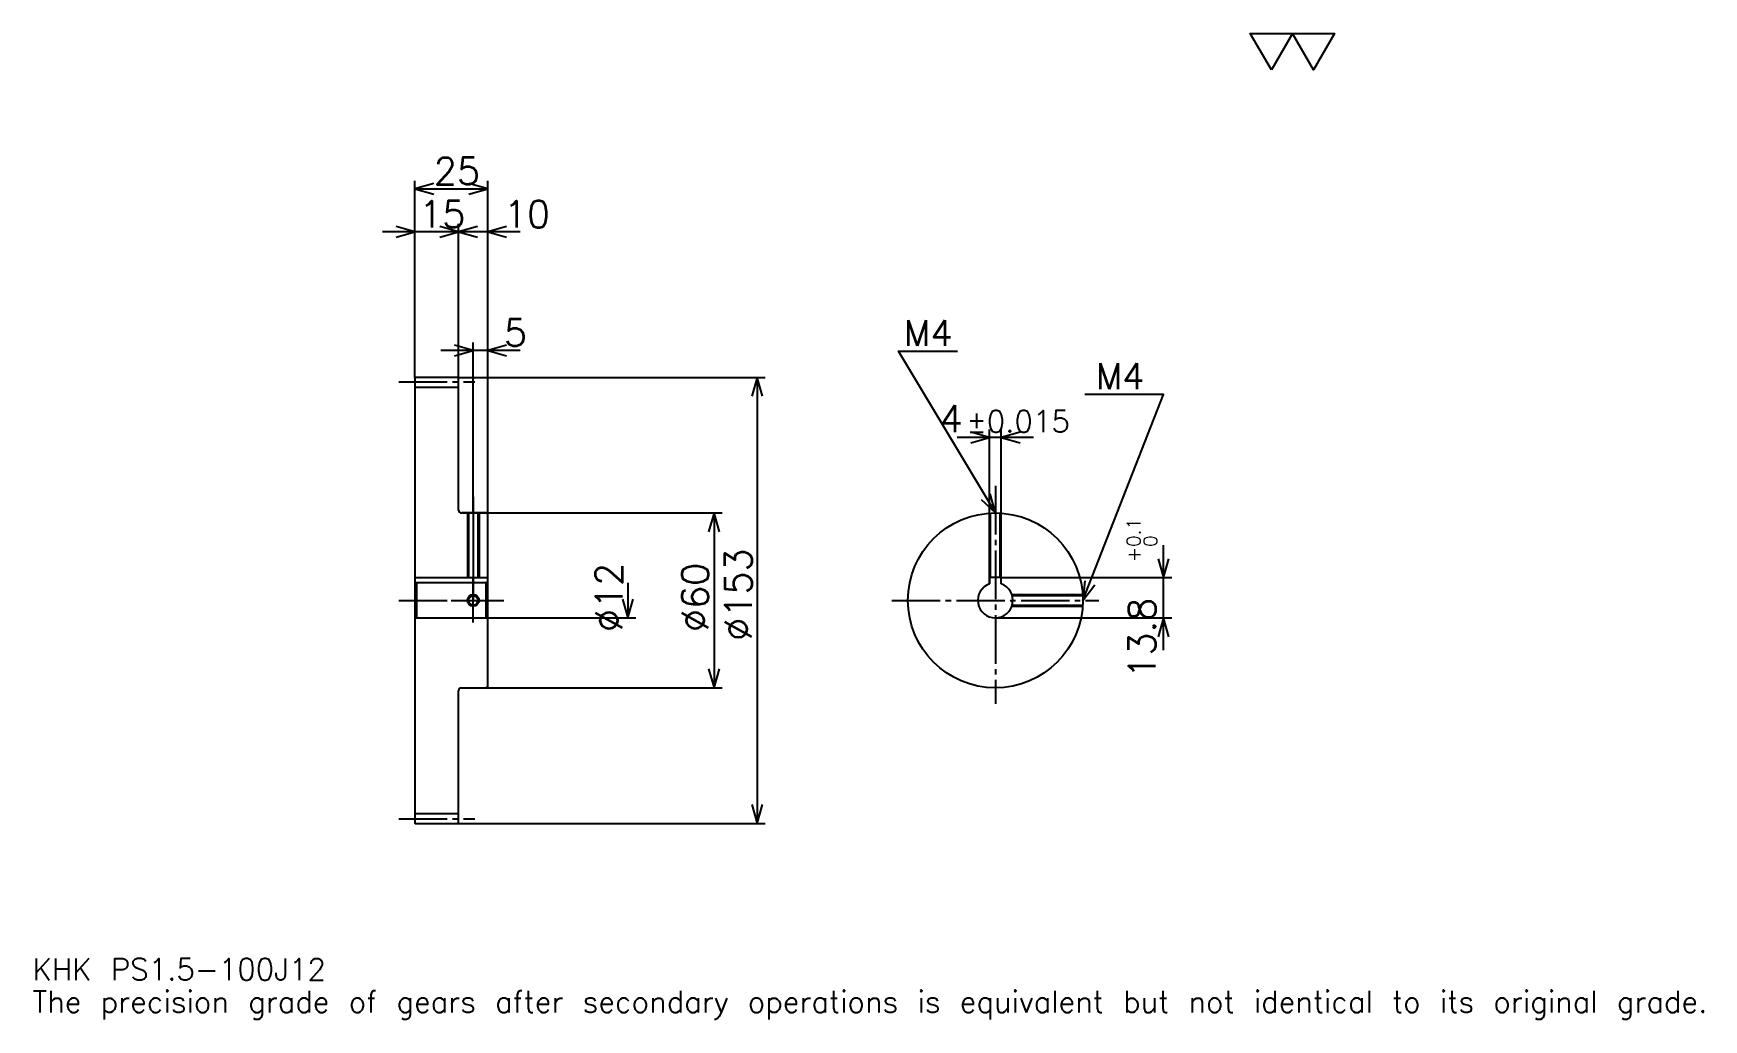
# Model space of a CAD drawing. Extents: x 19 to 592, y 7 to 345.
import ezdxf

# ---------------------------------------------------------------- set-up
doc = ezdxf.new("R2010")
doc.units = 0
doc.linetypes.add('DASHDOT', pattern=[22.173913, 16.630435, -1.847826, 1.847826, -1.847826])
doc.layers.get('0').update_dxf_attribs({"linetype": 'CONTINUOUS'})
doc.layers.add('DASHDOT', color=6, linetype='DASHDOT')
doc.styles.add('KANJI', font='TXT', dxfattribs={"bigfont": 'BIGFONT'})

msp = doc.modelspace()

# ---------------------------------------------------------------- linework, layer by layer
at = {"color": 5}
for p, q in [((149.67392, 227.097824), (149.67392, 294.543488)), ((174.67392, 227.097824), (174.67392, 294.543488)), ((149.67392, 291.771729), (174.67392, 291.771729)), ((175.76088, 276.989136), (138.58696, 276.989136)), ((185.76088, 276.989136), (153.58696, 276.989136)), ((164.67392, 227.097824), (164.67392, 279.760864)), ((185.76088, 236.336945), (158.58696, 236.336945)), ((169.67392, 227.097824), (169.67392, 239.108688)), ((149.67392, 226.997833), (149.67392, 227.097824)), ((164.573914, 227.097824), (174.67392, 227.097824)), ((164.67392, 226.997833), (164.67392, 227.097824)), ((169.67392, 180.597824), (169.67392, 227.097824)), ((169.67392, 180.597824), (169.67392, 227.097824)), ((174.67392, 227.097824), (269.836975, 227.097824)), ((174.67392, 180.097824), (174.67392, 227.097824)), ((267.065216, 227.097824), (267.065216, 74.097824)), ((361.891296, 206.467392), (335.717407, 206.467392)), ((346.804352, 158.397827), (346.804352, 209.239136)), ((350.804352, 158.397827), (350.804352, 209.239136)), ((165.67392, 180.597824), (174.67392, 180.597824)), ((174.67392, 180.597824), (255.054352, 180.597824)), ((252.282623, 180.597824), (252.282623, 120.597824)), ((406.521759, 133.510864), (406.521759, 169.484787)), ((222.717407, 156.597824), (222.717407, 144.597824)), ((350.804352, 158.397827), (409.293488, 158.397827)), ((174.67392, 144.597824), (225.489136, 144.597824)), ((348.804352, 144.597824), (409.293488, 144.597824)), ((165.67392, 120.597824), (174.67392, 120.597824)), ((174.67392, 120.597824), (255.054352, 120.597824)), ((164.573914, 74.097824), (174.67392, 74.097824)), ((174.67392, 74.097824), (269.836975, 74.097824))]:
    msp.add_line(p, q, dxfattribs=at)
at = {"color": 4}
for p, q in [((149.67392, 223.722824), (164.67392, 223.722824)), ((149.67392, 158.397827), (174.67392, 158.397827)), ((150.17392, 156.597824), (150.17392, 144.597824)), ((174.17392, 156.597824), (174.67392, 157.097824)), ((174.17392, 144.597824), (174.67392, 144.097824)), ((149.67392, 77.472824), (164.67392, 77.472824))]:
    msp.add_line(p, q, dxfattribs=at)
at = {"color": 7}
msp.add_lwpolyline([(443.478271, 332.608704), (436.271759, 345.100006), (465.097839, 345.100006), (457.891327, 332.608704), (450.684784, 345.100006), (443.478271, 332.608704)], dxfattribs=at)
at = {"color": 5}
for points in [[(156.141312, 293.619568), (149.67392, 291.771729), (156.141312, 289.92392)], [(168.206528, 289.92392), (174.67392, 291.771729), (168.206528, 293.619568)], [(143.206528, 275.141296), (149.67392, 276.989136), (143.206528, 278.836975)], [(158.206528, 275.141296), (164.67392, 276.989136), (158.206528, 278.836975)], [(171.141312, 278.836975), (164.67392, 276.989136), (171.141312, 275.141296)], [(181.141312, 278.836975), (174.67392, 276.989136), (181.141312, 275.141296)], [(163.206528, 234.489136), (169.67392, 236.336945), (163.206528, 238.184784)], [(181.141312, 238.184784), (174.67392, 236.336945), (181.141312, 234.489136)], [(348.804352, 180.597824), (315.543488, 236.032608), (335.869568, 236.032608)], [(268.913055, 220.630432), (267.065216, 227.097824), (265.217407, 220.630432)], [(378.804352, 150.597824), (406.521759, 221.25), (379.543518, 221.25)], [(340.336975, 204.619568), (346.804352, 206.467392), (340.336975, 208.315216)], [(357.271729, 208.315216), (350.804352, 206.467392), (357.271729, 204.619568)], [(343.892395, 185.192871), (348.804352, 180.597824), (347.061401, 187.094269)], [(254.130432, 174.130432), (252.282623, 180.597824), (250.434784, 174.130432)], [(404.67395, 164.865219), (406.521759, 158.397827), (408.369598, 164.865219)], [(379.446106, 157.29332), (378.804352, 150.597824), (382.886475, 155.943634)], [(220.869568, 151.065216), (222.717407, 144.597824), (224.565216, 151.065216)], [(408.369598, 138.130432), (406.521759, 144.597824), (404.67395, 138.130432)], [(250.434784, 127.065216), (252.282623, 120.597824), (254.130432, 127.065216)], [(265.217407, 80.565216), (267.065216, 74.097824), (268.913055, 80.565216)]]:
    msp.add_lwpolyline(points, dxfattribs=at)
at = {"color": 4}
for points in [[(164.67392, 181.597824), (164.67392, 226.997833), (164.573914, 227.097824), (149.773926, 227.097824), (149.67392, 226.997833), (149.67392, 144.097824)], [(165.67392, 120.597824), (174.17392, 120.597824), (174.67392, 121.097824), (174.67392, 180.097824), (174.17392, 180.597824), (165.67392, 180.597824)], [(167.67392, 180.597824), (167.67392, 158.397827)], [(168.053925, 180.597824), (168.053925, 158.397827)], [(171.293915, 180.597824), (171.293915, 158.397827)], [(171.67392, 180.597824), (171.67392, 158.397827)], [(346.804352, 156.254684), (346.804352, 180.531082)], [(347.184357, 158.397827), (347.184357, 180.554047)], [(350.424347, 158.397827), (350.424347, 180.554047)], [(350.804352, 156.254684), (350.804352, 180.531082)], [(149.67392, 144.097824), (150.17392, 144.597824), (174.17392, 144.597824), (174.17392, 156.597824), (150.17392, 156.597824), (149.67392, 157.097824)], [(350.804352, 156.254684), (350.804352, 158.397827), (346.804352, 158.397827), (346.804352, 156.254684)], [(354.461212, 152.597824), (378.73761, 152.597824)], [(354.581512, 152.217819), (378.760559, 152.217819)], [(354.581512, 148.977829), (378.760559, 148.977829)], [(149.67392, 144.097824), (149.67392, 74.197823), (149.773926, 74.097824), (164.573914, 74.097824), (164.67392, 74.197823), (164.67392, 119.597824)], [(354.461212, 148.597824), (378.73761, 148.597824)]]:
    msp.add_lwpolyline(points, dxfattribs=at)
for centre, radius in [((348.804352, 150.597824), 30), ((169.67392, 150.597824), 1.62)]:
    msp.add_circle(centre, radius, dxfattribs=at)
at = {"color": 7}
msp.add_circle((169.67392, 150.597824), 2, dxfattribs=at)
at = {"color": 4}
for centre, radius, start, end in [((165.67392, 181.597824), 1, 180, 270), ((348.804352, 150.597824), 6, 109.471220943, 70.528779057), ((165.67392, 119.597824), 1, 90, 180)]:
    msp.add_arc(centre, radius, start, end, dxfattribs=at)
at = {"layer": 'DASHDOT', "color": 7}
for p, q in [((144.130447, 225.597824), (170.217392, 225.597824)), ((348.804352, 189.83696), (348.804352, 115.054344)), ((169.67392, 180.597824), (169.67392, 150.597824)), ((144.130447, 150.597824), (180.217392, 150.597824)), ((313.260864, 150.597824), (384.347839, 150.597824)), ((144.130447, 75.597824), (170.217392, 75.597824))]:
    msp.add_line(p, q, dxfattribs=at)
for points in [[(169.67392, 186.141296), (169.67392, 152.85434)], [(169.67392, 143.054352), (169.67392, 158.141296)], [(162.130447, 150.597824), (177.217392, 150.597824)]]:
    msp.add_lwpolyline(points, dxfattribs=at)

# ---------------------------------------------------------------- texts
at = {"color": 7, "style": 'KANJI'}
for s, height, p in [('25', 9.23913, (156.168488, 293.25)), ('15', 9.23913, (151.168488, 278.467407)), ('10', 9.23913, (180.217392, 278.467407)), ('5', 9.23913, (180.217392, 237.815216)), ('M4', 8.869566, (317.391296, 237.880432)), ('M4', 8.869566, (383.239136, 223.097824)), ('4', 9.23913, (329.732971, 208.315216)), ('%%p0.015', 7.391304, (338.87854, 208.315216)), ('KHK PS1.5-100J12', 7.391304, (18.47826, 20.326086)), ('The precision grade of gears after secondary operations is equivalent but not identical to its original grade.', 7.391304, (18.47826, 9.23913))]:
    msp.add_text(s, height=height, dxfattribs=at).set_placement(p)
for s, height, p in [('0.1', 4.619565, (398.576111, 168.938278)), ('0', 4.619565, (404.304382, 168.938278)), ('%%c153', 9.23913, (265.217407, 136.739136)), ('+', 4.619565, (398.576111, 163.764374)), ('%%c12', 9.23913, (220.869568, 139.741852)), ('%%c60', 9.23913, (250.434784, 139.741852)), ('13.8', 9.23913, (403.75, 123.77375))]:
    msp.add_text(s, height=height, rotation=90, dxfattribs=at).set_placement(p)

doc.saveas('drawing.dxf')
